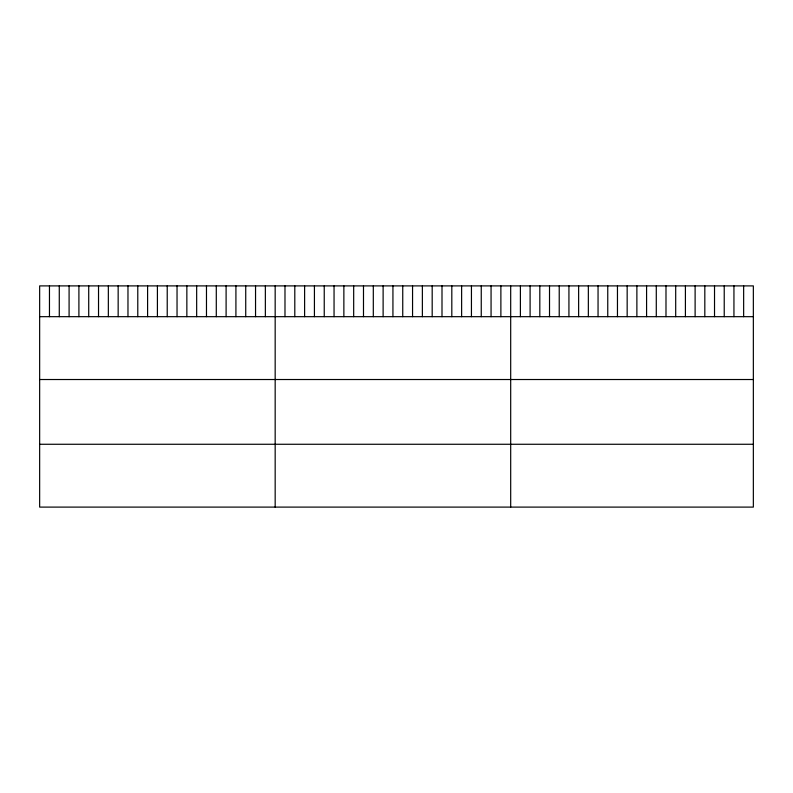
<?xml version="1.0" encoding="UTF-8"?>
<svg xmlns="http://www.w3.org/2000/svg" width="793" height="793" viewBox="0 0 793 793"><rect width="100%" height="100%" fill="white"/><g stroke="black" fill="none" stroke-linecap="round" stroke-linejoin="round"><path stroke-width="1.19" d="M753.35 316.675L753.35 507.104L39.65 507.104L39.65 285.896L753.35 285.896L753.35 316.675L39.65 316.675M39.65 379.52L753.35 379.52M39.65 444.268L753.35 444.268M743.646 285.896L743.646 316.675M733.941 285.896L733.941 316.675M724.227 285.896L724.227 316.675M714.523 285.896L714.523 316.675M704.818 285.896L704.818 316.675M695.114 285.896L695.114 316.675M685.41 285.896L685.41 316.675M675.695 285.896L675.695 316.675M665.991 285.896L665.991 316.675M656.287 285.896L656.287 316.675M646.582 285.896L646.582 316.675M636.878 285.896L636.878 316.675M627.164 285.896L627.164 316.675M617.46 285.896L617.46 316.675M607.755 285.896L607.755 316.675M598.051 285.896L598.051 316.675M588.347 285.896L588.347 316.675M578.632 285.896L578.632 316.675M568.928 285.896L568.928 316.675M559.224 285.896L559.224 316.675M549.519 285.896L549.519 316.675M539.815 285.896L539.815 316.675M530.101 285.896L530.101 316.675M520.396 285.896L520.396 316.675M510.692 285.896L510.692 507.104M500.879 285.896L500.879 316.675M491.065 285.896L491.065 316.675M481.252 285.896L481.252 316.675M471.439 285.896L471.439 316.675M461.625 285.896L461.625 316.675M451.812 285.896L451.812 316.675M441.998 285.896L441.998 316.675M432.185 285.896L432.185 316.675M422.372 285.896L422.372 316.675M412.558 285.896L412.558 316.675M402.745 285.896L402.745 316.675M392.931 285.896L392.931 316.675M383.118 285.896L383.118 316.675M373.305 285.896L373.305 316.675M363.491 285.896L363.491 316.675M353.678 285.896L353.678 316.675M343.865 285.896L343.865 316.675M334.051 285.896L334.051 316.675M324.238 285.896L324.238 316.675M314.424 285.896L314.424 316.675M304.611 285.896L304.611 316.675M294.798 285.896L294.798 316.675M284.984 285.896L284.984 316.675M275.171 285.896L275.171 507.104M265.358 285.896L265.358 316.675M255.544 285.896L255.544 316.675M245.731 285.896L245.731 316.675M235.917 285.896L235.917 316.675M226.104 285.896L226.104 316.675M216.291 285.896L216.291 316.675M206.477 285.896L206.477 316.675M196.664 285.896L196.664 316.675M186.851 285.896L186.851 316.675M177.037 285.896L177.037 316.675M167.224 285.896L167.224 316.675M157.411 285.896L157.411 316.675M147.597 285.896L147.597 316.675M137.784 285.896L137.784 316.675M127.97 285.896L127.97 316.675M118.157 285.896L118.157 316.675M108.344 285.896L108.344 316.675M98.53 285.896L98.53 316.675M88.717 285.896L88.717 316.675M78.903 285.896L78.903 316.675M69.09 285.896L69.09 316.675M59.277 285.896L59.277 316.675M49.463 285.896L49.463 316.675"/></g></svg>
